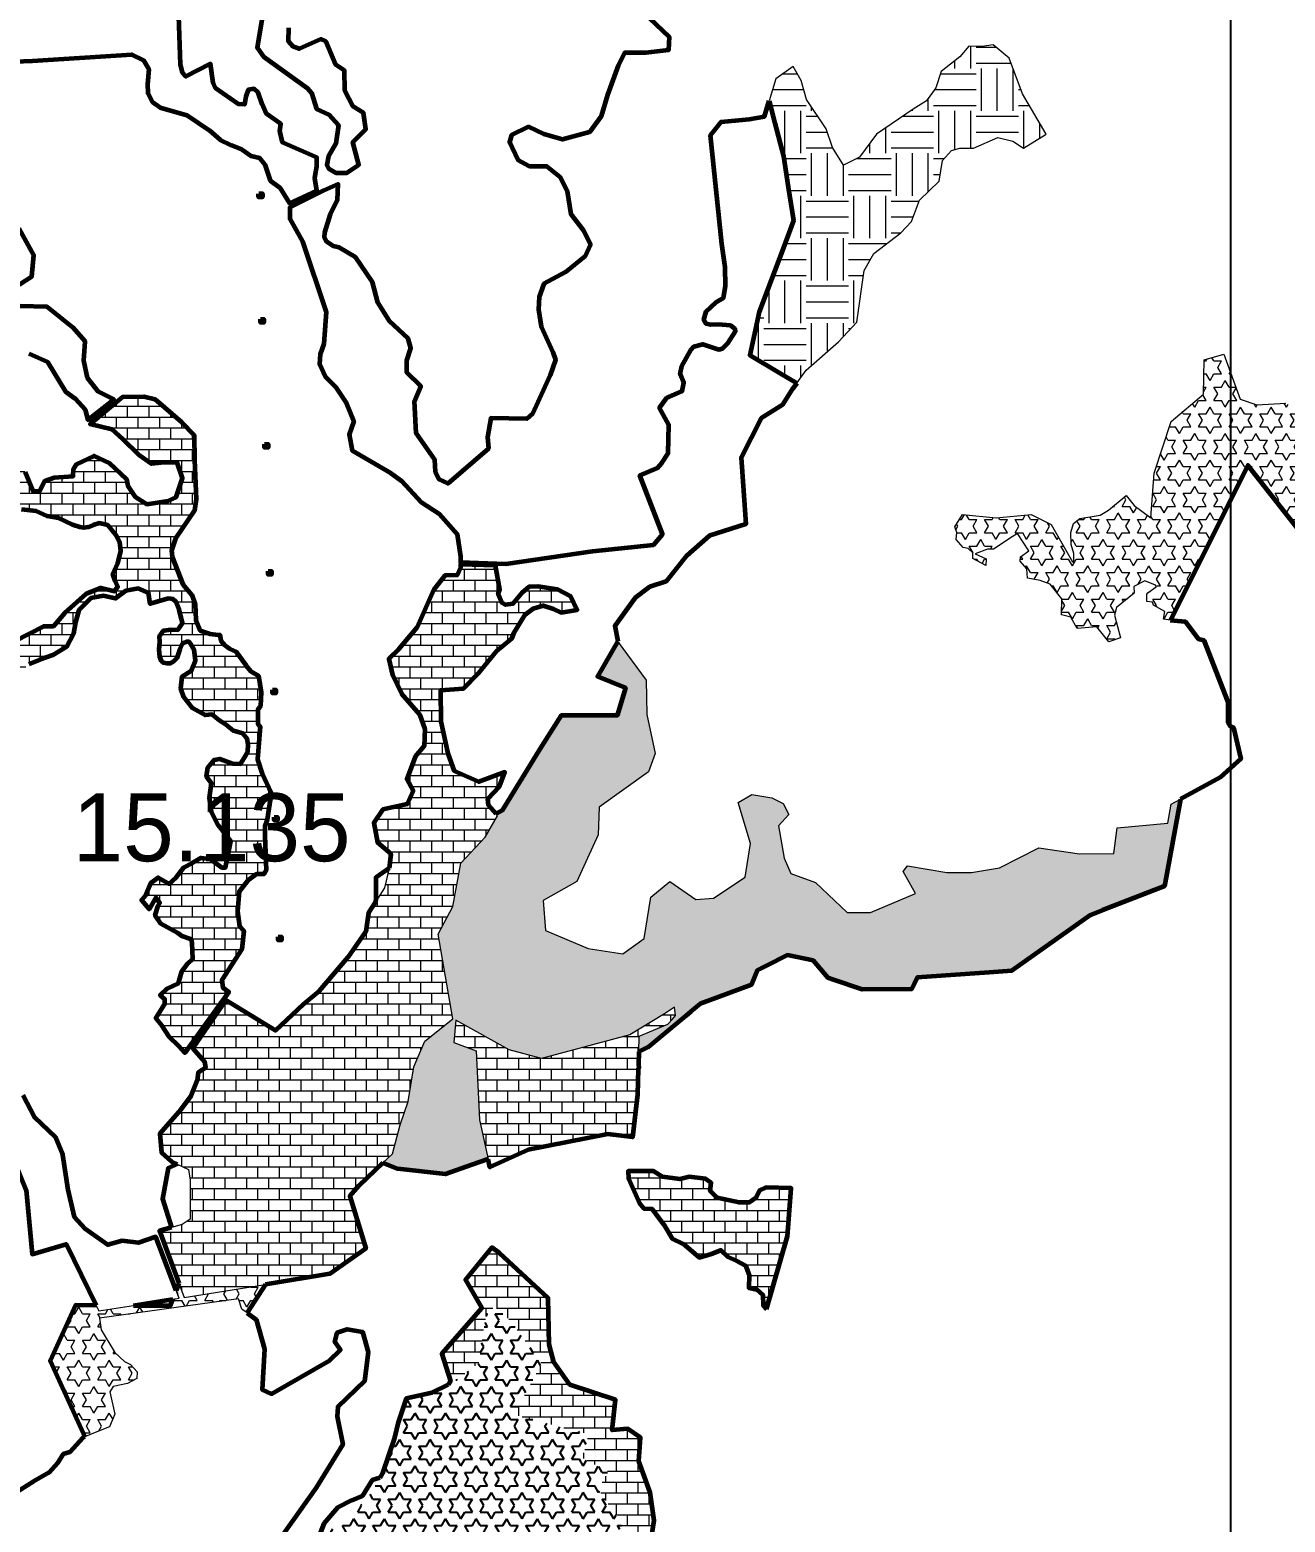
# Model space of a CAD drawing. Header units: inches. Extents: x 110400 to 131000, y 1079400 to 1096600.
# Drawn here: x 128785.8 to 129109.4, y 1090286.2 to 1090671.1 of the extents above; entities that cross this region are included whole.
import ezdxf
from ezdxf.enums import TextEntityAlignment as Align

# ---------------------------------------------------------------- set-up
doc = ezdxf.new("R2010")
doc.units = ezdxf.units.IN
doc.header["$MEASUREMENT"] = 0
for name, color, linetype in [('110100', 7, 'Continuous'), ('enclave', 7, 'Continuous'), ('Hatch HL', 7, 'Continuous'), ('hatch hp1', 7, 'Continuous'), ('TEXT', 7, 'Continuous')]:
    doc.layers.add(name, color=color, linetype=linetype)
pattern_1 = [(0, (118409.543, 995080.9155), (0, 2.80284984), []), (90, (118409.543, 995080.9155), (-2.80284984, 2.80284984), [2.80284984, -2.80284984])]
pattern_2 = [(0, (118409.543, 995080.9155), (0, 3.4134457), [1.9707538, -1.9707538]), (60, (118409.543, 995080.9155), (-2.9561307, 1.70672285), [1.9707538, -1.9707538]), (120, (118410.5284, 995082.6222), (-2.9561307, -1.70672285), [1.9707538, -1.9707538])]

# ---------------------------------------------------------------- blocks, each defined once
blk = doc.blocks.new('dawwfaa')
at = {"layer": 'enclave', "lineweight": 13}
h = blk.add_hatch(dxfattribs=at)
h.set_pattern_fill('AR-B816', color=5, scale=0.350356, style=0)
h.set_pattern_definition(pattern_1)
h.paths.add_polyline_path([(128963, 1090369.87), (128961.19, 1090371.66), (128961.47, 1090373.73), (128959.94, 1090374.7), (128955.78, 1090375.24), (128953.33, 1090374.69), (128948.89, 1090375.24), (128946.53, 1090376.75), (128940.02, 1090376.7), (128940.13, 1090374.83), (128942.93, 1090368.48), (128944.04, 1090367.1), (128946.12, 1090366.97), (128949.46, 1090362.56), (128951.4, 1090359.39), (128954.18, 1090358.01), (128958.34, 1090354.43), (128961.54, 1090355.4), (128963.89, 1090356.37), (128965.7, 1090354.58), (128968.06, 1090353.61), (128970.28, 1090352.38), (128971.25, 1090349.9), (128971.12, 1090346.59), (128973.2, 1090346.18), (128974.73, 1090344.8), (128974.87, 1090342.04), (128975.69, 1090341.13), (128981.09, 1090359.98), (128982.09, 1090372.32), (128975.62, 1090372.5), (128973.82, 1090371.67), (128972.99, 1090369.88), (128971.19, 1090368.64), (128968.69, 1090368.64)])
h.paths.add_polyline_path([(128934.79, 1090386.28), (128941.19, 1090385.5), (128942.47, 1090396.5), (128942.65, 1090403.09), (128942.79, 1090403.24), (128942.68, 1090404.29), (128942.76, 1090407.45), (128942.87, 1090411.56), (128950.22, 1090414.6), (128951.48, 1090415.9), (128952.25, 1090416.88), (128952.01, 1090418.98), (128949.44, 1090417.32), (128940.43, 1090411.87), (128917.67, 1090405.78), (128909.38, 1090408), (128895.6, 1090415.68), (128895.12, 1090409.87), (128900.85, 1090407.79), (128901.71, 1090389.97), (128903.94, 1090379.83), (128904.4, 1090377.71), (128914.24, 1090382.23)])
h.paths.add_polyline_path([(128822.27, 1090536.75), (128823.37, 1090539.87), (128828.19, 1090547.12), (128828.62, 1090549.98), (128828.19, 1090560.05), (128828.16, 1090566.49), (128824.92, 1090569.89), (128817.97, 1090575.81), (128815.17, 1090576.47), (128809.79, 1090576.44), (128801.34, 1090569.34), (128806.99, 1090568.02), (128809.79, 1090565.46), (128813.98, 1090561.34), (128817.14, 1090559.16), (128820.4, 1090559.46), (128823.72, 1090559.49), (128825.15, 1090555.44), (128823.52, 1090550.52), (128821.43, 1090549.63), (128815.97, 1090548.73), (128812.95, 1090550.62), (128811.01, 1090553.46), (128810.74, 1090555.22), (128806.19, 1090559.4), (128802.33, 1090561.19), (128797.82, 1090559.03), (128797.03, 1090557.73), (128796.96, 1090555.97), (128792.04, 1090555.64), (128789.64, 1090554.71), (128788.34, 1090552.12), (128786.64, 1090552.08), (128784.56, 1090557.1), (128783.23, 1090558.9), (128780.86, 1090559), (128778.73, 1090557.83), (128777.77, 1090551.75), (128776.54, 1090550.7), (128774.01, 1090552.6), (128771.18, 1090551.97), (128770.14, 1090550.59), (128763.9, 1090547.14), (128757.81, 1090548.21), (128752.11, 1090549.77), (128750.78, 1090551.47), (128749.18, 1090551.04), (128748.48, 1090550.51), (128748.57, 1090549.51), (128747.12, 1090548.79), (128744.82, 1090548.42), (128742.62, 1090549.42), (128740.77, 1090553.33), (128734.29, 1090557.69), (128733.83, 1090560.44), (128732.2, 1090564.57), (128729.2, 1090565.49), (128728.04, 1090566.87), (128728.04, 1090569.86), (128726.09, 1090568.39), (128723.87, 1090565.63), (128721.65, 1090561.77), (128723.88, 1090558.42), (128726.52, 1090554.01), (128727.4, 1090550.87), (128730.82, 1090548.77), (128733.7, 1090546.42), (128734.43, 1090544.23), (128735.47, 1090540.74), (128739.99, 1090537.75), (128741.93, 1090537.62), (128743.6, 1090538.86), (128744.15, 1090540.79), (128745.5, 1090541.09), (128747.07, 1090539.14), (128752.99, 1090541.41), (128753.32, 1090542.1), (128754, 1090543.83), (128755.53, 1090543.56), (128756.08, 1090542.04), (128756.64, 1090540.11), (128758.72, 1090538.73), (128762.74, 1090539.15), (128768.01, 1090542.46), (128768.01, 1090546.74), (128776.2, 1090546.74), (128779.39, 1090545.51), (128780.09, 1090545.93), (128783.63, 1090547.32), (128787.44, 1090546.89), (128790.21, 1090545.65), (128793.13, 1090545.1), (128796.81, 1090543.41), (128798.67, 1090542.79), (128799.67, 1090542.61), (128800.83, 1090542.77), (128802.09, 1090543.33), (128803.73, 1090543.87), (128805.9, 1090543.34), (128808.14, 1090540.54), (128808.95, 1090538.94), (128809.22, 1090536.71), (128808.49, 1090533.54), (128807.21, 1090530.69), (128807.79, 1090528.92), (128808.49, 1090527.4), (128807.58, 1090526.28), (128804.07, 1090527.12), (128800.35, 1090525.72), (128794.8, 1090520.67), (128791.92, 1090517.23), (128789.39, 1090517.23), (128781.8, 1090513.37), (128779.77, 1090511.48), (128779.84, 1090508.67), (128778.15, 1090507.41), (128775.46, 1090504.21), (128770.83, 1090500.35), (128767.04, 1090498.04), (128764.82, 1090497.78), (128763.74, 1090498.04), (128762.81, 1090498.04), (128762.26, 1090497.79), (128761.36, 1090497.22), (128760.5, 1090496.4), (128759.96, 1090494.5), (128759.52, 1090493.63), (128759.19, 1090493.31), (128758.22, 1090493.09), (128757.26, 1090493.24), (128755.74, 1090493.4), (128755.28, 1090493.14), (128754.79, 1090492.51), (128753.69, 1090491.45), (128751.37, 1090492.08), (128750.3, 1090492.83), (128749.39, 1090494.38), (128746.86, 1090492.97), (128746.16, 1090491.15), (128747.14, 1090490.31), (128749.11, 1090490.03), (128750.86, 1090489.25), (128752.9, 1090489.82), (128755.29, 1090490.73), (128759.01, 1090491.5), (128761.26, 1090492.41), (128762.1, 1090494.73), (128764.14, 1090495.92), (128767.72, 1090496.9), (128769.76, 1090497.95), (128770.88, 1090499), (128773.97, 1090499.29), (128775.52, 1090499.85), (128778.12, 1090502.93), (128780.22, 1090504.13), (128782.61, 1090504.9), (128785.56, 1090507.49), (128788.27, 1090508.6), (128791.71, 1090509.79), (128795.22, 1090511.96), (128797.04, 1090515.4), (128797.54, 1090518.28), (128798.45, 1090521.36), (128801.54, 1090524.52), (128804.77, 1090525.08), (128807.86, 1090524.38), (128810.53, 1090526.42), (128813.78, 1090527.02), (128816.36, 1090525.85), (128816.76, 1090523.07), (128821.49, 1090524.4), (128822.69, 1090524.23), (128823.46, 1090523.65), (128824.32, 1090521.49), (128824.9, 1090519.14), (128825.13, 1090518), (128823.93, 1090516.31), (128822.21, 1090516.41), (128820.23, 1090516.18), (128819.22, 1090514.66), (128819.32, 1090513.15), (128819.11, 1090511.22), (128819.27, 1090509.33), (128819.68, 1090508.2), (128820.25, 1090507.77), (128821.1, 1090507.64), (128821.92, 1090507.63), (128822.82, 1090508.17), (128823.67, 1090509.02), (128824.42, 1090511.32), (128825.01, 1090512.69), (128825.47, 1090512.99), (128826.04, 1090513.2), (128826.89, 1090513.21), (128827.29, 1090512.63), (128828.17, 1090511.16), (128828.52, 1090508.52), (128827.36, 1090505.76), (128825.05, 1090504.26), (128824.71, 1090501.16), (128825.52, 1090498.98), (128827.72, 1090496.11), (128830.96, 1090494.28), (128832.81, 1090494.51), (128834.66, 1090492.9), (128836.28, 1090491.87), (128838.25, 1090490.26), (128840.67, 1090489.57), (128841.83, 1090488.2), (128842.06, 1090486.82), (128841.95, 1090484.87), (128841.14, 1090483.37), (128840.1, 1090481.76), (128838.02, 1090481.88), (128834.78, 1090483.02), (128833.28, 1090482.79), (128831.66, 1090480.84), (128831.32, 1090478.54), (128832.59, 1090476.82), (128832.13, 1090473.03), (128832.6, 1090469.35), (128834.33, 1090465.91), (128837.57, 1090461.78), (128836.19, 1090455), (128835.27, 1090455), (128832.26, 1090457.29), (128829.83, 1090457.52), (128827.52, 1090456.14), (128825.56, 1090455.1), (128823.48, 1090452.46), (128821.74, 1090450.85), (128818.85, 1090452.46), (128817, 1090451.08), (128815.5, 1090447.63), (128814.58, 1090446.6), (128816.54, 1090444.3), (128818.28, 1090447.29), (128819.32, 1090445.91), (128818.74, 1090444.99), (128818.05, 1090442.69), (128819.55, 1090440.51), (128823.95, 1090438.1), (128824.99, 1090437.3), (128827.42, 1090436.5), (128827.65, 1090435.58), (128827.77, 1090431.45), (128826.5, 1090430.3), (128825, 1090428.23), (128824.08, 1090425.24), (128821.19, 1090423.86), (128819.34, 1090422.13), (128820.61, 1090421.1), (128820.61, 1090419.84), (128818.3, 1090416.16), (128819.81, 1090414.32), (128821.66, 1090411.34), (128824.21, 1090408.93), (128825.71, 1090407.21), (128837.08, 1090422.93), (128835.55, 1090424.08), (128835.25, 1090426), (128840.44, 1090433.97), (128840.98, 1090438.67), (128839.81, 1090439.93), (128839.28, 1090443.65), (128839.78, 1090448.8), (128841.88, 1090451.55), (128844.2, 1090453.31), (128846.13, 1090453.31), (128846.73, 1090454.34), (128846.4, 1090463.23), (128846.4, 1090465.72), (128846.93, 1090467.42), (128848.02, 1090474.18), (128845.66, 1090479.2), (128844.43, 1090482.86), (128845.12, 1090491.35), (128844.56, 1090492.11), (128844.56, 1090495.8), (128845.26, 1090496.7), (128845.46, 1090500.17), (128844.69, 1090504.42), (128842.86, 1090505.58), (128841.43, 1090507.21), (128838.9, 1090510.76), (128837.36, 1090511.46), (128836.17, 1090512.26), (128835, 1090513.59), (128834.77, 1090515.05), (128834.37, 1090515.05), (128832.31, 1090515.28), (128829.68, 1090516.11), (128828.55, 1090518.91), (128828.39, 1090522.83), (128827.56, 1090525.32), (128825.23, 1090528.11), (128822.47, 1090535.18)])
h = blk.add_hatch(dxfattribs=at)
h.set_pattern_fill('AR-B816', color=5, scale=0.350356, style=0)
h.set_pattern_definition(pattern_1)
h.paths.add_polyline_path([(128887.63, 1090410.23), (128894.86, 1090415.98), (128891.08, 1090437.8), (128894.83, 1090444.98), (128896.9, 1090456.18), (128903.14, 1090462.85), (128906.38, 1090468.37), (128905.98, 1090468.84), (128904.06, 1090471.12), (128903.83, 1090472.73), (128906.83, 1090475.95), (128908.22, 1090479.62), (128901.51, 1090477.09), (128895.27, 1090479.84), (128893.64, 1090484.44), (128891.79, 1090492.7), (128891.78, 1090500.74), (128897.56, 1090501.21), (128901.49, 1090505.12), (128906.11, 1090510.86), (128910.05, 1090514.05), (128910.63, 1090515.62), (128913.5, 1090520.29), (128915.56, 1090521.83), (128918.13, 1090522.59), (128920.81, 1090521.78), (128922.74, 1090520.83), (128926.92, 1090521.45), (128925.29, 1090524.89), (128921.82, 1090526.73), (128916.78, 1090527.53), (128914.42, 1090527.41), (128912.8, 1090526.03), (128910.26, 1090523.04), (128907.74, 1090522.69), (128906.52, 1090525.5), (128906.91, 1090526.71), (128905.86, 1090532.92), (128896.84, 1090533.2), (128896.84, 1090532.27), (128895.92, 1090530.44), (128892.8, 1090530.3), (128889.91, 1090526.76), (128885.52, 1090516.87), (128880.9, 1090511.36), (128878.36, 1090508.83), (128879.29, 1090504.69), (128881.61, 1090499.87), (128886.24, 1090494.59), (128887.63, 1090490.69), (128887.4, 1090486.32), (128885.09, 1090483.56), (128883.01, 1090477.82), (128884.63, 1090474.84), (128883.02, 1090471.39), (128876.77, 1090470), (128874.46, 1090466.56), (128875.39, 1090461.5), (128878.86, 1090458.52), (128878.41, 1090454.89), (128878.41, 1090454.84), (128877.25, 1090449.79), (128874.82, 1090446.03), (128873.1, 1090443.35), (128872.41, 1090438.53), (128867.79, 1090431.86), (128860.39, 1090423.13), (128856.23, 1090419.68), (128849.07, 1090413.01), (128836.34, 1090420.81), (128827.8, 1090408.4), (128830.81, 1090404.96), (128831.04, 1090403.35), (128829.19, 1090402.2), (128828.96, 1090400.13), (128827.35, 1090396.23), (128824.11, 1090391.86), (128819.26, 1090386.34), (128819.73, 1090381.52), (128822.27, 1090379.22), (128823.74, 1090378.54), (128826.67, 1090377.16), (128827.13, 1090374.4), (128827.14, 1090364.3), (128825.06, 1090362.92), (128822.26, 1090362.16), (128819.2, 1090361.33), (128824.23, 1090347.79), (128825.58, 1090344.15), (128846.5, 1090347.52), (128863.11, 1090350.2), (128872.36, 1090356.81), (128868.3, 1090370.3), (128870.61, 1090372.89), (128876.81, 1090378.86), (128879.28, 1090381.22), (128881.29, 1090388.69), (128883.31, 1090394.72), (128884.75, 1090403.63)])
h = blk.add_hatch(dxfattribs=at)
h.set_pattern_fill('AR-B816', color=5, scale=0.350356, style=0)
h.set_pattern_definition(pattern_1)
h.paths.add_polyline_path([(128942.82, 1090301.92), (128943.19, 1090308.03), (128939.92, 1090310.25), (128935.88, 1090309.95), (128936.74, 1090317.71), (128925.03, 1090321.58), (128920.83, 1090327.46), (128919.67, 1090332.05), (128919.45, 1090343.98), (128906.89, 1090355.56), (128904.91, 1090357.02), (128898.06, 1090348.69), (128902.35, 1090341.42), (128892.02, 1090329.58), (128894.4, 1090322.05), (128894.45, 1090322.07), (128901.54, 1090327.14), (128902.57, 1090334.67), (128903.59, 1090340.27), (128905.62, 1090341.75), (128909.66, 1090338.25), (128914.32, 1090331.81), (128917.73, 1090327.11), (128910.62, 1090313.9), (128921.19, 1090311.14), (128923.93, 1090310.42), (128929.84, 1090308.88), (128928.31, 1090302.75), (128934.88, 1090299.23), (128932.34, 1090294.69), (128938.39, 1090285.57), (128932.8, 1090271.92), (128935.6, 1090256.3), (128944.29, 1090263.45), (128944.87, 1090268.61), (128945.44, 1090278.38), (128946.78, 1090286.64), (128945.72, 1090293.88)])
at = {"layer": 'Hatch HL', "lineweight": 13}
h = blk.add_hatch(dxfattribs=at)
h.set_pattern_fill('STARS', color=5, scale=15.76603, style=0)
h.set_pattern_definition(pattern_2)
h.paths.add_polyline_path([(129121.35, 1090565.92), (129112.93, 1090573.5), (129109.57, 1090574.81), (129102.1, 1090574.36), (129097.84, 1090575.83), (129093.58, 1090587.43), (129088.5, 1090585.95), (129088.39, 1090577.09), (129080, 1090570.09), (129075.68, 1090556.69), (129074.82, 1090545.21), (129070.49, 1090548.36), (129068.46, 1090550.95), (129063.84, 1090547.21), (129061.7, 1090545.9), (129056.48, 1090545.03), (129054.88, 1090543.76), (129054.17, 1090541.44), (129054.22, 1090538.32), (129054.89, 1090536), (129054.89, 1090533.42), (129049.1, 1090543.46), (129043.89, 1090546.04), (129034.93, 1090545.18), (129026.26, 1090546.03), (129024.24, 1090542.87), (129024.74, 1090541.39), (129024.6, 1090539.6), (129026.37, 1090537.53), (129027.7, 1090537.32), (129028.92, 1090536.2), (129028.92, 1090534.7), (129032.23, 1090532.95), (129032.29, 1090534.63), (129029.53, 1090535.89), (129032.69, 1090537.09), (129034.23, 1090537.16), (129039, 1090540.31), (129040.43, 1090541.16), (129043.32, 1090536.67), (129041.19, 1090535.17), (129041.08, 1090534.03), (129042.79, 1090532.05), (129042.97, 1090529.62), (129046.24, 1090529.03), (129048.84, 1090528.09), (129051.87, 1090524.28), (129051.75, 1090520.21), (129054.15, 1090519.58), (129055.78, 1090516.67), (129060.86, 1090517.13), (129063.98, 1090513.25), (129066.93, 1090514.26), (129065.45, 1090520.08), (129065.89, 1090522.04), (129070.45, 1090525.74), (129070.44, 1090527.46), (129073.27, 1090529), (129076, 1090527.86), (129076.18, 1090527.4), (129074, 1090525.9), (129073.76, 1090525.56), (129073.75, 1090523.6), (129075.18, 1090523.5), (129075.47, 1090522.71), (129078.41, 1090521.04), (129078.06, 1090519.03), (129079.86, 1090518.84), (129099.8, 1090558.79), (129113.49, 1090541.44), (129128.64, 1090536.33), (129131.41, 1090534.27), (129134.41, 1090532.03), (129135.63, 1090530.57), (129145.22, 1090519.06), (129147.46, 1090517.98), (129158.93, 1090512.47), (129163.58, 1090514.52), (129178.44, 1090521.09), (129186.38, 1090515.29), (129195.76, 1090513.87), (129201.46, 1090512.63), (129201.46, 1090512.86), (129199.44, 1090518.03), (129187.87, 1090521.46), (129182.96, 1090520.31), (129180.58, 1090526.14), (129176.59, 1090530.93), (129173.41, 1090532.36), (129169.36, 1090529.2), (129163.87, 1090529.49), (129160.4, 1090532.35), (129151.44, 1090528.04), (129147.1, 1090530.05), (129137.27, 1090532.62), (129135.54, 1090536.64), (129135.53, 1090542.38), (129131.19, 1090551.57), (129127.79, 1090551.75), (129124.54, 1090557.59)])
h = blk.add_hatch(dxfattribs=at)
h.set_pattern_fill('STARS', color=5, scale=15.76603, style=0)
h.set_pattern_definition(pattern_2)
h.paths.add_polyline_path([(129059.14, 1090442.75), (129062.32, 1090444), (129078.29, 1090450.24), (129082.47, 1090472.67), (129079.99, 1090471.32), (129079.13, 1090466.44), (129066.12, 1090465.28), (129065.26, 1090458.67), (129056.36, 1090458.58), (129045.89, 1090460.09), (129035.78, 1090454.92), (129028.55, 1090453.76), (129022.19, 1090453.76), (129012.07, 1090455.47), (129010.92, 1090454.04), (129014.1, 1090448.3), (129002.54, 1090443.4), (128996.47, 1090443.4), (128988.37, 1090451.15), (128982.01, 1090453.44), (128980.27, 1090457.46), (128978.82, 1090465.78), (128981.42, 1090468.66), (128979.97, 1090471.53), (128977.08, 1090472.96), (128971.88, 1090473.82), (128968.41, 1090471.8), (128971.6, 1090461.18), (128970.16, 1090452.57), (128962.07, 1090447.11), (128957.44, 1090446.81), (128950.79, 1090451.4), (128945.88, 1090447.38), (128944.15, 1090436.75), (128938.67, 1090432.73), (128929.7, 1090434.16), (128918.72, 1090438.74), (128918.13, 1090446.5), (128926.8, 1090451.38), (128932.28, 1090463.45), (128932.56, 1090470.63), (128945.26, 1090479.7), (128947.01, 1090484.42), (128944.83, 1090494.5), (128944.68, 1090503.37), (128937.31, 1090513.31), (128932.15, 1090504.27), (128939.37, 1090501.37), (128937.19, 1090494.2), (128922.74, 1090494.23), (128917.67, 1090486.27), (128907.53, 1090469.75), (128905.98, 1090468.84), (128906.38, 1090468.37), (128903.14, 1090462.85), (128896.9, 1090456.18), (128894.83, 1090444.98), (128891.08, 1090437.8), (128894.86, 1090415.98), (128887.63, 1090410.23), (128884.75, 1090403.63), (128883.31, 1090394.72), (128881.29, 1090388.69), (128879.28, 1090381.22), (128876.81, 1090378.86), (128880.64, 1090377.35), (128892.91, 1090375.93), (128899.75, 1090378.35), (128903.94, 1090379.83), (128901.71, 1090389.97), (128900.85, 1090407.79), (128895.12, 1090409.87), (128895.6, 1090415.68), (128909.38, 1090408), (128917.67, 1090405.78), (128940.43, 1090411.87), (128949.44, 1090417.32), (128952.01, 1090418.98), (128952.25, 1090416.88), (128951.48, 1090415.9), (128950.22, 1090414.6), (128942.87, 1090411.56), (128942.76, 1090407.45), (128945.18, 1090408.71), (128953.87, 1090415.95), (128954.89, 1090416.8), (128956.23, 1090417.92), (128958.61, 1090419.89), (128962.79, 1090421.44), (128971.81, 1090424.78), (128973.37, 1090428.54), (128974.31, 1090429.01), (128975.86, 1090429.78), (128981.09, 1090432.38), (128987.7, 1090431.05), (128991.48, 1090426.58), (128993, 1090426.07), (128994.76, 1090425.48), (128995.54, 1090425.22), (128997.54, 1090424.55), (129000.4, 1090423.59), (129013.09, 1090423.66), (129013.79, 1090425.07), (129014.57, 1090426.63), (129014.5, 1090426.68), (129033.07, 1090427.95), (129038.89, 1090428.35)])
h = blk.add_hatch(dxfattribs=at)
h.set_pattern_fill('STARS', color=5, scale=15.76603, style=0)
h.set_pattern_definition(pattern_2)
h.paths.add_polyline_path([(128846.5, 1090347.52), (128825.58, 1090344.15), (128824.23, 1090347.79), (128823.52, 1090345.92), (128824.27, 1090343.95), (128822.68, 1090343.7), (128822.07, 1090342.08), (128812.54, 1090342.09), (128803.57, 1090340.67), (128802.87, 1090342.11), (128797.52, 1090342.12), (128790.99, 1090327.77), (128799.99, 1090308.18), (128802.18, 1090309.17), (128806.34, 1090310.82), (128807.65, 1090314.03), (128806.41, 1090319.8), (128807.29, 1090321.19), (128810.94, 1090321.92), (128813.35, 1090323.23), (128813.42, 1090324.98), (128811.74, 1090326.87), (128810.21, 1090327.6), (128807.65, 1090329.91), (128804.15, 1090335.81), (128803.7, 1090338.84), (128839.61, 1090343.82), (128840.45, 1090341.14), (128841.78, 1090340.16)])
at = {"layer": 'Hatch HL'}
h = blk.add_hatch(dxfattribs=at)
h.set_pattern_fill('STARS', color=5, scale=15.76603, style=0)
h.set_pattern_definition(pattern_2)
h.paths.add_polyline_path([(128938.39, 1090285.57), (128932.34, 1090294.69), (128934.73, 1090298.98), (128934.88, 1090299.23), (128928.31, 1090302.75), (128929.84, 1090308.88), (128923.93, 1090310.42), (128921.19, 1090311.14), (128910.62, 1090313.9), (128917.73, 1090327.11), (128914.32, 1090331.81), (128909.66, 1090338.25), (128905.62, 1090341.75), (128903.59, 1090340.27), (128902.57, 1090334.67), (128901.54, 1090327.14), (128894.45, 1090322.07), (128893.61, 1090321.65), (128889.39, 1090319.54), (128882.81, 1090318.07), (128880.77, 1090311.94), (128879.75, 1090307.91), (128876.7, 1090298.81), (128876, 1090297.62), (128873.15, 1090292.77), (128867.07, 1090286.74), (128860.98, 1090282.42), (128860.03, 1090281.75), (128858.45, 1090280.63), (128850.35, 1090274.07), (128854.89, 1090268.55), (128857.43, 1090272.57), (128861.48, 1090273.53), (128862.96, 1090271.33), (128863.49, 1090270.55), (128863.99, 1090264.42), (128865.65, 1090265.59), (128869.12, 1090268.04), (128869.13, 1090267.98), (128873.1, 1090267.29), (128875.12, 1090266.94), (128875.74, 1090264.92), (128877.13, 1090260.37), (128877.11, 1090250.82), (128878.46, 1090248.76), (128878.45, 1090247.26), (128879.25, 1090247.6), (128886.7, 1090238.63), (128882.86, 1090232.62), (128879.59, 1090227.52), (128885.93, 1090229.94), (128888.71, 1090231.01), (128889.02, 1090232.73), (128889.73, 1090236.61), (128894.59, 1090241.12), (128897.84, 1090244.13), (128905.94, 1090247.71), (128909.39, 1090247.7), (128918.59, 1090247.68), (128918.61, 1090256.79), (128933.49, 1090255.4), (128934.4, 1090255.32), (128935.8, 1090255.19), (128935.6, 1090256.3), (128932.8, 1090271.92)])
at = {"layer": 'hatch hp1', "lineweight": 13}
h = blk.add_hatch(dxfattribs=at)
h.set_pattern_fill('EARTH', color=5, scale=43.794529, style=0)
h.set_pattern_definition([(0, (118409.543, 995080.916), (10.9486322, 10.9486322), [10.9486322, -10.9486322]), (0, (118409.543, 995085.021), (10.9486322, 10.9486322), [10.9486322, -10.9486322]), (0, (118409.543, 995089.127), (10.9486322, 10.9486322), [10.9486322, -10.9486322]), (90, (118410.912, 995090.496), (-10.9486322, 10.9486322), [10.9486322, -10.9486322]), (90, (118415.017, 995090.496), (-10.9486322, 10.9486322), [10.9486322, -10.9486322]), (90, (118419.123, 995090.496), (-10.9486322, 10.9486322), [10.9486322, -10.9486322])])
h.paths.add_polyline_path([(129021.1, 1090637.38), (129023.41, 1090639.95), (129025.57, 1090640.52), (129029.04, 1090640.52), (129035.3, 1090643.31), (129039.21, 1090642.37), (129041.99, 1090640.53), (129047.76, 1090644.19), (129041.74, 1090654.55), (129038.27, 1090663.73), (129034.1, 1090667.18), (129031.28, 1090666.76), (129027.84, 1090666.87), (129025.55, 1090664.06), (129020.75, 1090660.31), (129019.33, 1090656.07), (129016.91, 1090652.71), (129013.53, 1090650.62), (129004.06, 1090644.18), (128999.67, 1090638.2), (128995.51, 1090636.13), (128992.73, 1090640.72), (128991.11, 1090645.55), (128986.01, 1090653.12), (128984.62, 1090657.95), (128982.54, 1090661.62), (128978.14, 1090658.4), (128976.39, 1090652.76), (128977.88, 1090646.96), (128980.05, 1090638.48), (128981.29, 1090630.52), (128982.65, 1090621.87), (128979.96, 1090614.69), (128976.89, 1090606.49), (128973.82, 1090598.29), (128971.39, 1090587.17), (128978.89, 1090582.7), (128983.48, 1090579.97), (128985.92, 1090583.3), (128994.27, 1090590.58), (128999.01, 1090595.7), (129000.85, 1090609.03), (129003.39, 1090613.4), (129010.31, 1090618.68), (129013.09, 1090621.67), (129015.12, 1090627.15), (129020.21, 1090632.05)])
h.paths.add_polyline_path([(128988.42, 1090695.49), (128986.76, 1090698.45), (128986.46, 1090703.25), (128986.76, 1090705.91), (128988.77, 1090709.11), (128992.17, 1090710.39), (128995.07, 1090713.65), (128996.26, 1090717.26), (128989.44, 1090731.35), (128988.46, 1090731.78), (128985.43, 1090730.75), (128980.21, 1090733.74), (128977.09, 1090732.64), (128976.4, 1090719.87), (128973.55, 1090695.58), (128972.22, 1090684.27), (128991.93, 1090674.94), (128995.54, 1090675.83), (128999.8, 1090678.74), (129000.87, 1090681.4), (129000.58, 1090684.07), (128993.1, 1090690.69)])
at = {"layer": '110100', "color": 5}
blk.add_line((129095.41, 1089677.1), (129095.41, 1091253.7), dxfattribs=at)
at = {"layer": '110100', "color": 5, "lineweight": 60}
for points in [[(128823.52, 1090345.92), (128818.27, 1090359.75), (128813.83, 1090358.24), (128809.61, 1090358.74), (128805.85, 1090357.71), (128800.07, 1090361.84), (128797.29, 1090364.82), (128795.67, 1090371.94), (128794.27, 1090380.9), (128792.42, 1090385.49), (128787.09, 1090390.54), (128784.08, 1090396.28)], [(128785.52, 1090587.62), (128790.35, 1090585.45), (128794.94, 1090577.79), (128797.47, 1090575.98), (128800.01, 1090573.15), (128800.71, 1090570.45), (128807.45, 1090575.76), (128803.48, 1090577.71), (128800.65, 1090581.33), (128799.66, 1090585.81), (128800.01, 1090590.71), (128796.87, 1090594.25), (128790.25, 1090599.64), (128783.27, 1090599.79)], [(128783.11, 1090605.37), (128786.29, 1090607.41), (128786.77, 1090612.98), (128783.06, 1090619.8)], [(128779.59, 1090662.79), (128786.49, 1090663.09), (128812.05, 1090664.66), (128815.09, 1090663.23), (128816.49, 1090660.92), (128816.1, 1090657.08), (128816.17, 1090654.71), (128817.28, 1090652.45), (128819.35, 1090651.07), (128826.26, 1090649.09), (128832.13, 1090645.07), (128834.83, 1090642.71), (128837.67, 1090641.34), (128840.42, 1090640.21), (128842.78, 1090638.55), (128845.03, 1090638.06), (128846.36, 1090636.34), (128847.77, 1090632.19), (128850.27, 1090630.36), (128852.73, 1090626.38), (128859.73, 1090629.66), (128859.23, 1090632.79), (128859.34, 1090633.43), (128859.76, 1090635.83), (128859.73, 1090638.17), (128850.95, 1090642.02), (128850.19, 1090644.95), (128850.51, 1090646.81), (128846.7, 1090649.49), (128845.64, 1090651.92), (128844.67, 1090654.91), (128843.62, 1090655.8), (128842.08, 1090655.56), (128841.43, 1090653.86), (128841.1, 1090651.84), (128839.54, 1090651.9), (128833.68, 1090656.04), (128833.08, 1090657.42), (128832.35, 1090662.28), (128826.02, 1090659.04), (128825.13, 1090659.93), (128824.64, 1090662.12), (128824.22, 1090674.55)], [(128846.14, 1090676.74), (128844.38, 1090666.46), (128845.98, 1090664.21), (128857.33, 1090656.04), (128858.39, 1090654.83), (128859.7, 1090650.7), (128862.9, 1090649.2), (128865.34, 1090646.48), (128864.7, 1090641.78), (128862.77, 1090638.44), (128862.33, 1090636.28), (128862.77, 1090635.32), (128864.65, 1090634.22), (128867.48, 1090634.18), (128870.6, 1090636.27), (128869.09, 1090642.1), (128872.44, 1090645.46), (128871.81, 1090649.64), (128869.16, 1090651.25), (128866.96, 1090655.39), (128866.86, 1090660.57), (128864.58, 1090662.08), (128862.13, 1090668.02), (128860.76, 1090668.67), (128855.18, 1090666.16), (128853.59, 1090666.8), (128852.43, 1090668.04), (128852.53, 1090671.59)], [(128945.52, 1090674.05), (128950.62, 1090669.23), (128950.39, 1090665.79), (128944.61, 1090665.09), (128939.06, 1090665.09), (128937.44, 1090661.87), (128934.67, 1090654.29), (128933.06, 1090648.77), (128930.05, 1090644.63), (128923.12, 1090642.79), (128918.26, 1090644.17), (128914.33, 1090646), (128909.93, 1090643.93), (128909.47, 1090642.09), (128911.56, 1090637.5), (128914.57, 1090635.89), (128918.96, 1090635.9), (128922.43, 1090633.14), (128924.28, 1090629.47), (128925.21, 1090623.5), (128928.45, 1090619.36), (128930.31, 1090615.69), (128928.92, 1090612.7), (128923.84, 1090608.56), (128918.29, 1090605.57), (128917.07, 1090602.21), (128916.93, 1090598.9), (128917.64, 1090594.57), (128920.62, 1090587.89), (128921.33, 1090585.97), (128919.91, 1090581.98), (128915.4, 1090572.05), (128913.92, 1090570.77), (128904.67, 1090570.87), (128903.75, 1090566.05), (128903.99, 1090563.06), (128893.54, 1090554.05), (128891.35, 1090555.1), (128890.37, 1090557.03), (128890.16, 1090560.13), (128885.39, 1090567.04), (128884.96, 1090575.31), (128886.54, 1090579.18), (128882.98, 1090582.69), (128883.01, 1090585.76), (128884.02, 1090589), (128883.35, 1090591.49), (128878.52, 1090595.89), (128875.51, 1090600.71), (128874.12, 1090606), (128869.72, 1090612.42), (128865.55, 1090614.95), (128864.04, 1090615.28), (128862.36, 1090616.35), (128861.72, 1090617.5), (128861.82, 1090618.82), (128863.33, 1090623.5), (128865.06, 1090627.25), (128865.31, 1090631.26), (128861.61, 1090629.65), (128852.83, 1090625.27), (128852.83, 1090622.29), (128856.08, 1090616.46), (128862.15, 1090598.21), (128861.58, 1090590.04), (128860.62, 1090587.4), (128860.49, 1090584.85), (128861.88, 1090581.64), (128864.66, 1090578.88), (128867.44, 1090574.75), (128869.29, 1090570.16), (128868.14, 1090566.71), (128868.84, 1090562.57), (128878.78, 1090556.84), (128881.56, 1090554.77), (128886.65, 1090549.27), (128891.28, 1090546.28), (128895.91, 1090541), (128896.84, 1090535.26), (128896.84, 1090533.74), (128908.53, 1090533.31), (128930.83, 1090536.61), (128946.56, 1090538.23), (128948.87, 1090540.99), (128943.08, 1090556.15), (128947.47, 1090557.99), (128948.7, 1090559.42), (128950.31, 1090561.86), (128950.56, 1090569.23), (128948.15, 1090573.61), (128950, 1090576.14), (128953.92, 1090577.9), (128954.39, 1090580.05), (128953.45, 1090582.28), (128953.86, 1090584.36), (128956.3, 1090588.6), (128956.95, 1090589.41), (128959.25, 1090590), (128963.45, 1090588.65), (128964.39, 1090588.86), (128965.73, 1090590.22), (128967.72, 1090593.38), (128967.64, 1090593.82), (128966.41, 1090594.79), (128963.35, 1090595.05), (128961.31, 1090594.94), (128960.16, 1090595.28), (128959.5, 1090596.27), (128960.15, 1090598.43), (128962.72, 1090600.85), (128964.58, 1090601.96), (128965.13, 1090604.99), (128965.08, 1090609.81), (128964.21, 1090615.9), (128961.27, 1090643.92), (128964.05, 1090647.36), (128971.21, 1090648.06), (128975.15, 1090648.75), (128976.39, 1090652.76)], [(128976.39, 1090652.76), (128977.88, 1090646.96), (128980.05, 1090638.48), (128981.29, 1090630.52), (128982.65, 1090621.87), (128979.96, 1090614.69), (128976.89, 1090606.49), (128973.82, 1090598.29), (128971.39, 1090587.17), (128978.89, 1090582.7), (128983.48, 1090579.97)], [(128983.48, 1090579.97), (128982.37, 1090578.46), (128979.83, 1090574.33), (128974.28, 1090570.87), (128969.2, 1090560.76), (128970.41, 1090543.56), (128960.89, 1090540.54), (128955.12, 1090535.48), (128949.8, 1090528.82), (128945.64, 1090527.44), (128941.71, 1090524.45), (128936.63, 1090517.32), (128937.39, 1090513.43)], [(128784.56, 1090557.1), (128786.64, 1090552.08), (128788.34, 1090552.12), (128789.64, 1090554.71), (128792.04, 1090555.64), (128796.96, 1090555.97), (128797.03, 1090557.73), (128797.82, 1090559.03), (128802.33, 1090561.19), (128806.19, 1090559.4), (128810.74, 1090555.22), (128811.01, 1090553.46), (128812.95, 1090550.62), (128815.97, 1090548.73), (128821.43, 1090549.63), (128823.52, 1090550.52), (128825.15, 1090555.44), (128823.72, 1090559.49), (128820.4, 1090559.46), (128817.14, 1090559.16), (128813.98, 1090561.34), (128809.79, 1090565.46), (128806.99, 1090568.02), (128801.34, 1090569.34), (128809.79, 1090576.44), (128815.17, 1090576.47), (128817.97, 1090575.81), (128824.92, 1090569.89), (128828.16, 1090566.49), (128828.19, 1090560.05), (128828.62, 1090549.98), (128828.19, 1090547.12), (128823.37, 1090539.87), (128822.27, 1090536.75), (128822.47, 1090535.18), (128825.23, 1090528.11), (128827.56, 1090525.32), (128828.39, 1090522.83), (128828.55, 1090518.91), (128829.68, 1090516.11), (128832.31, 1090515.28), (128834.37, 1090515.05), (128834.77, 1090515.05), (128835, 1090513.59), (128836.17, 1090512.26), (128837.36, 1090511.46), (128838.9, 1090510.76), (128841.43, 1090507.21), (128842.86, 1090505.58), (128844.69, 1090504.42), (128845.46, 1090500.17), (128845.26, 1090496.7), (128844.56, 1090495.8), (128844.56, 1090492.11), (128845.12, 1090491.35), (128844.43, 1090482.86), (128845.66, 1090479.2), (128848.02, 1090474.18), (128846.93, 1090467.42), (128846.4, 1090465.72), (128846.4, 1090463.23), (128846.73, 1090454.34), (128846.13, 1090453.31), (128844.2, 1090453.31), (128841.88, 1090451.55), (128839.78, 1090448.8), (128839.28, 1090443.65), (128839.81, 1090439.93), (128840.98, 1090438.67), (128840.44, 1090433.97), (128835.25, 1090426), (128835.55, 1090424.08), (128837.08, 1090422.93), (128825.71, 1090407.21), (128824.21, 1090408.93), (128821.66, 1090411.34), (128819.81, 1090414.32), (128818.3, 1090416.16), (128820.61, 1090419.84), (128820.61, 1090421.1), (128819.34, 1090422.13), (128821.19, 1090423.86), (128824.08, 1090425.24), (128825, 1090428.23), (128826.5, 1090430.3), (128827.77, 1090431.45), (128827.65, 1090435.58), (128827.42, 1090436.5), (128824.99, 1090437.3), (128823.95, 1090438.1), (128819.55, 1090440.51), (128818.05, 1090442.69), (128818.74, 1090444.99), (128819.32, 1090445.91), (128818.28, 1090447.29), (128816.54, 1090444.3), (128814.58, 1090446.6), (128815.5, 1090447.63), (128817, 1090451.08), (128818.85, 1090452.46), (128821.74, 1090450.85), (128823.48, 1090452.46), (128825.56, 1090455.1), (128827.52, 1090456.14), (128829.83, 1090457.52), (128832.26, 1090457.29), (128835.27, 1090455), (128836.19, 1090455), (128837.57, 1090461.78), (128834.33, 1090465.91), (128832.6, 1090469.35), (128832.13, 1090473.03), (128832.59, 1090476.82), (128831.32, 1090478.54), (128831.66, 1090480.84), (128833.28, 1090482.79), (128834.78, 1090483.02), (128838.02, 1090481.88), (128840.1, 1090481.76), (128841.14, 1090483.37), (128841.95, 1090484.87), (128842.06, 1090486.82), (128841.83, 1090488.2), (128840.67, 1090489.57), (128838.25, 1090490.26), (128836.28, 1090491.87), (128834.66, 1090492.9), (128832.81, 1090494.51), (128830.96, 1090494.28), (128827.72, 1090496.11), (128825.52, 1090498.98), (128824.71, 1090501.16), (128825.05, 1090504.26), (128827.36, 1090505.76), (128828.52, 1090508.52), (128828.17, 1090511.16), (128827.29, 1090512.63), (128826.89, 1090513.21), (128826.04, 1090513.2), (128825.47, 1090512.99), (128825.01, 1090512.69), (128824.42, 1090511.32), (128823.67, 1090509.02), (128822.82, 1090508.17), (128821.92, 1090507.63), (128821.1, 1090507.64), (128820.25, 1090507.77), (128819.68, 1090508.2), (128819.27, 1090509.33), (128819.11, 1090511.22), (128819.32, 1090513.15), (128819.22, 1090514.66), (128820.23, 1090516.18), (128822.21, 1090516.41), (128823.93, 1090516.31), (128825.13, 1090518), (128824.9, 1090519.14), (128824.32, 1090521.49), (128823.46, 1090523.65), (128822.69, 1090524.23), (128821.49, 1090524.4), (128816.76, 1090523.07), (128816.36, 1090525.85), (128813.78, 1090527.02), (128810.53, 1090526.42), (128807.86, 1090524.38), (128804.77, 1090525.08), (128801.54, 1090524.52), (128798.45, 1090521.36), (128797.54, 1090518.28), (128797.04, 1090515.4), (128795.22, 1090511.96), (128791.71, 1090509.79), (128788.27, 1090508.6), (128785.56, 1090507.49)], [(128781.8, 1090513.37), (128789.39, 1090517.23), (128791.92, 1090517.23), (128794.8, 1090520.67), (128800.35, 1090525.72), (128804.07, 1090527.12), (128807.58, 1090526.28), (128808.49, 1090527.4), (128807.79, 1090528.92), (128807.21, 1090530.69), (128808.49, 1090533.54), (128809.22, 1090536.71), (128808.95, 1090538.94), (128808.14, 1090540.54), (128805.9, 1090543.34), (128803.73, 1090543.87), (128802.09, 1090543.33), (128800.83, 1090542.77), (128799.67, 1090542.61), (128798.67, 1090542.79), (128796.81, 1090543.41), (128793.13, 1090545.1), (128790.21, 1090545.65), (128787.44, 1090546.89), (128783.63, 1090547.32)], [(129201.46, 1090512.63), (129195.76, 1090513.87), (129186.38, 1090515.29), (129178.44, 1090521.09), (129163.58, 1090514.52), (129158.93, 1090512.47), (129147.46, 1090517.98), (129145.22, 1090519.06), (129135.63, 1090530.57), (129134.41, 1090532.03), (129131.41, 1090534.27), (129128.64, 1090536.33), (129113.49, 1090541.44), (129099.8, 1090558.79), (129079.86, 1090518.84)], [(128905.98, 1090468.84), (128904.06, 1090471.12), (128903.83, 1090472.73), (128906.83, 1090475.95), (128908.22, 1090479.62), (128901.51, 1090477.09), (128895.27, 1090479.84), (128893.64, 1090484.44), (128891.79, 1090492.7), (128891.78, 1090500.74), (128897.56, 1090501.21), (128901.49, 1090505.12), (128906.11, 1090510.86), (128910.05, 1090514.05), (128910.63, 1090515.62), (128913.5, 1090520.29), (128915.56, 1090521.83), (128918.13, 1090522.59), (128920.81, 1090521.78), (128922.74, 1090520.83), (128926.92, 1090521.45), (128925.29, 1090524.89), (128921.82, 1090526.73), (128916.78, 1090527.53), (128914.42, 1090527.41), (128912.8, 1090526.03), (128910.26, 1090523.04), (128908.39, 1090522.78), (128907.49, 1090523.27), (128906.52, 1090525.5), (128906.91, 1090526.71), (128905.86, 1090532.92), (128896.84, 1090533.2), (128896.84, 1090532.27), (128895.92, 1090530.44), (128892.8, 1090530.3), (128889.91, 1090526.76), (128885.52, 1090516.87), (128880.9, 1090511.36), (128878.36, 1090508.83), (128879.29, 1090504.69), (128881.61, 1090499.87), (128886.24, 1090494.59), (128887.63, 1090490.69), (128887.4, 1090486.32), (128885.09, 1090483.56), (128883.01, 1090477.82), (128884.63, 1090474.84), (128883.02, 1090471.39), (128876.77, 1090470), (128874.46, 1090466.56), (128875.39, 1090461.5), (128878.86, 1090458.52), (128878.41, 1090454.89)], [(128905.98, 1090468.84), (128904.06, 1090471.12), (128903.83, 1090472.73), (128906.83, 1090475.95), (128908.22, 1090479.62), (128901.51, 1090477.09), (128895.27, 1090479.84), (128893.64, 1090484.44), (128891.79, 1090492.7), (128891.78, 1090500.74), (128897.56, 1090501.21), (128901.49, 1090505.12), (128906.11, 1090510.86), (128910.05, 1090514.05), (128910.63, 1090515.62), (128913.5, 1090520.29), (128915.56, 1090521.83), (128918.13, 1090522.59), (128920.81, 1090521.78), (128922.74, 1090520.83), (128926.92, 1090521.45), (128925.29, 1090524.89), (128921.82, 1090526.73), (128916.78, 1090527.53), (128914.42, 1090527.41), (128912.8, 1090526.03), (128910.26, 1090523.04), (128908.39, 1090522.78), (128907.49, 1090523.27), (128906.52, 1090525.5), (128906.91, 1090526.71), (128905.86, 1090532.92), (128896.84, 1090533.2), (128896.84, 1090532.27), (128895.92, 1090530.44), (128892.8, 1090530.3), (128889.91, 1090526.76), (128885.52, 1090516.87), (128880.9, 1090511.36), (128878.36, 1090508.83), (128879.29, 1090504.69), (128881.61, 1090499.87), (128886.24, 1090494.59), (128887.63, 1090490.69), (128887.4, 1090486.32), (128885.09, 1090483.56), (128883.01, 1090477.82), (128884.63, 1090474.84), (128883.02, 1090471.39), (128876.77, 1090470), (128874.46, 1090466.56), (128875.39, 1090461.5), (128878.86, 1090458.52), (128878.41, 1090454.89)], [(129079.86, 1090518.84), (129083.67, 1090518.45), (129086.98, 1090513.96), (129088.45, 1090513.62), (129094.64, 1090497.76), (129094.64, 1090492.52), (129095.23, 1090491.44), (129096.11, 1090491.1), (129098.02, 1090483.04), (129092.7, 1090478.22), (129082.47, 1090472.67)], [(128937.39, 1090513.43), (128932.15, 1090504.27), (128939.37, 1090501.37), (128937.19, 1090494.2), (128922.74, 1090494.23), (128917.67, 1090486.27), (128907.53, 1090469.75), (128905.98, 1090468.84)], [(128937.39, 1090513.43), (128932.15, 1090504.27), (128939.37, 1090501.37), (128937.19, 1090494.2), (128922.74, 1090494.23), (128917.67, 1090486.27), (128907.53, 1090469.75), (128905.98, 1090468.84)], [(129082.47, 1090472.67), (129078.29, 1090450.24), (129062.32, 1090444), (129059.14, 1090442.75), (129038.89, 1090428.35), (129033.07, 1090427.95), (129014.5, 1090426.68), (129014.57, 1090426.63), (129013.79, 1090425.07), (129013.09, 1090423.66), (129000.4, 1090423.59), (128997.54, 1090424.55), (128995.54, 1090425.22), (128994.79, 1090425.47), (128994.76, 1090425.48), (128993, 1090426.07), (128991.48, 1090426.58), (128987.7, 1090431.05), (128981.09, 1090432.38), (128975.86, 1090429.78), (128974.31, 1090429.01), (128973.37, 1090428.54), (128971.81, 1090424.78), (128962.79, 1090421.44), (128958.61, 1090419.89), (128956.23, 1090417.92), (128954.89, 1090416.8), (128953.87, 1090415.95), (128945.18, 1090408.71), (128942.76, 1090407.45)], [(128878.41, 1090454.89), (128875, 1090452.48), (128874.99, 1090446.7), (128874.82, 1090446.03)], [(128874.82, 1090446.03), (128873.1, 1090443.35), (128872.41, 1090438.53), (128867.79, 1090431.86), (128860.39, 1090423.13), (128856.23, 1090419.68), (128849.07, 1090413.01), (128836.34, 1090420.81), (128827.8, 1090408.4), (128830.81, 1090404.96), (128831.04, 1090403.35), (128829.19, 1090402.2), (128828.96, 1090400.13), (128827.35, 1090396.23), (128824.11, 1090391.86), (128819.26, 1090386.34), (128819.73, 1090381.52), (128822.27, 1090379.22), (128823.74, 1090378.54)], [(128942.76, 1090407.45), (128942.68, 1090404.29), (128942.79, 1090403.24), (128942.65, 1090403.09), (128942.47, 1090396.5), (128941.19, 1090385.5), (128934.79, 1090386.28), (128914.24, 1090382.23), (128904.4, 1090377.71), (128903.94, 1090379.83)], [(128737.86, 1090378.17), (128737.24, 1090381.69), (128754.64, 1090384.07), (128752.68, 1090397.62), (128754.35, 1090398.24), (128760.76, 1090397), (128775.99, 1090393.48), (128784.81, 1090371.79), (128786.37, 1090355.34), (128795.18, 1090357.9), (128802.87, 1090342.11)], [(128903.94, 1090379.83), (128899.75, 1090378.35), (128892.91, 1090375.93), (128880.64, 1090377.35), (128876.81, 1090378.86)], [(128823.74, 1090378.54), (128821.42, 1090377.45), (128819.96, 1090369.58), (128822.26, 1090362.16)], [(128876.81, 1090378.86), (128870.61, 1090372.89), (128868.3, 1090370.3), (128872.36, 1090356.81), (128863.11, 1090350.2), (128846.5, 1090347.52)], [(128822.26, 1090362.16), (128819.2, 1090361.33), (128824.23, 1090347.79)], [(128935.6, 1090256.3), (128944.29, 1090263.45), (128944.87, 1090268.61), (128945.44, 1090278.38), (128946.78, 1090286.64), (128945.72, 1090293.88), (128942.82, 1090301.92), (128943.19, 1090308.03), (128939.92, 1090310.25), (128935.88, 1090309.95), (128936.74, 1090317.71), (128925.03, 1090321.58), (128920.83, 1090327.46), (128919.67, 1090332.05), (128919.45, 1090343.98), (128906.89, 1090355.56), (128904.91, 1090357.02), (128898.06, 1090348.69), (128902.35, 1090341.42), (128892.02, 1090329.58), (128894.24, 1090322.55), (128893.61, 1090321.65)], [(128799.99, 1090308.18), (128799.41, 1090307.93), (128796.06, 1090304.21), (128794.38, 1090303.77), (128792.92, 1090301.44), (128790.73, 1090299.04), (128786.7, 1090296.71), (128778.52, 1090291.54), (128776.85, 1090292.49), (128775.9, 1090291.98), (128769.77, 1090284.77)], [(128824.23, 1090347.79), (128823.52, 1090345.92)], [(128846.5, 1090347.52), (128841.78, 1090340.16)], [(128802.87, 1090342.11), (128797.52, 1090342.12), (128790.99, 1090327.77), (128799.99, 1090308.18)], [(128812.54, 1090342.09), (128822.07, 1090342.08), (128822.68, 1090343.7)], [(128812.54, 1090342.09), (128822.68, 1090343.7)], [(128841.78, 1090340.16), (128844.12, 1090338.43), (128846.29, 1090330.84), (128845.67, 1090320.39), (128848.12, 1090319.33), (128863.07, 1090327.85), (128865.9, 1090330.6), (128864.42, 1090332.66), (128864.98, 1090335.08), (128867.59, 1090336.01), (128871.5, 1090335.27), (128873, 1090330.05), (128872.06, 1090322.6), (128865.16, 1090315.9), (128864.98, 1090313.48), (128866.47, 1090306.22), (128859.57, 1090295.04), (128851.18, 1090283.2)], [(128893.61, 1090321.65), (128889.39, 1090319.54), (128882.81, 1090318.07), (128880.77, 1090311.94), (128879.75, 1090307.91), (128876.7, 1090298.81), (128876, 1090297.62)], [(128876, 1090297.62), (128874.04, 1090297.03), (128871.56, 1090292.96), (128868.68, 1090291.76), (128865.17, 1090289.98), (128861.6, 1090285.77), (128860.03, 1090281.75)]]:
    blk.add_lwpolyline(points, dxfattribs=at)
at = {"layer": '110100', "color": 5, "lineweight": 13}
for points in [[(128983.48, 1090579.97), (128985.92, 1090583.3), (128994.27, 1090590.58), (128999.01, 1090595.7), (129000.85, 1090609.03), (129003.39, 1090613.4), (129010.31, 1090618.68), (129013.09, 1090621.67), (129015.12, 1090627.15), (129020.21, 1090632.05), (129021.1, 1090637.38), (129023.41, 1090639.95), (129025.57, 1090640.52), (129029.04, 1090640.52), (129035.3, 1090643.31), (129039.21, 1090642.37), (129041.99, 1090640.53), (129047.76, 1090644.19), (129041.74, 1090654.55), (129038.27, 1090663.73), (129034.1, 1090667.18), (129031.28, 1090666.76), (129027.84, 1090666.87), (129025.55, 1090664.06), (129020.75, 1090660.31), (129019.33, 1090656.07), (129016.91, 1090652.71), (129013.53, 1090650.62), (129004.06, 1090644.18), (128999.67, 1090638.2), (128995.51, 1090636.13), (128992.73, 1090640.72), (128991.11, 1090645.55), (128986.01, 1090653.12), (128984.62, 1090657.95), (128982.54, 1090661.62), (128978.14, 1090658.4), (128976.39, 1090652.76)], [(128983.48, 1090579.97), (128985.92, 1090583.3), (128994.27, 1090590.58), (128999.01, 1090595.7), (129000.85, 1090609.03), (129003.39, 1090613.4), (129010.31, 1090618.68), (129013.09, 1090621.67), (129015.12, 1090627.15), (129020.21, 1090632.05), (129021.1, 1090637.38), (129023.41, 1090639.95), (129025.57, 1090640.52), (129029.04, 1090640.52), (129035.3, 1090643.31), (129039.21, 1090642.37), (129041.99, 1090640.53), (129047.76, 1090644.19), (129041.74, 1090654.55), (129038.27, 1090663.73), (129034.1, 1090667.18), (129031.28, 1090666.76), (129027.84, 1090666.87), (129025.55, 1090664.06), (129020.75, 1090660.31), (129019.33, 1090656.07), (129016.91, 1090652.71), (129013.53, 1090650.62), (129004.06, 1090644.18), (128999.67, 1090638.2), (128995.51, 1090636.13), (128992.73, 1090640.72), (128991.11, 1090645.55), (128986.01, 1090653.12), (128984.62, 1090657.95), (128982.54, 1090661.62), (128978.14, 1090658.4), (128976.39, 1090652.76)], [(129079.86, 1090518.84), (129078.06, 1090519.03), (129078.41, 1090521.04), (129075.47, 1090522.71), (129075.18, 1090523.5), (129073.75, 1090523.6), (129073.76, 1090525.56), (129074, 1090525.9), (129076.18, 1090527.4), (129076, 1090527.86), (129073.27, 1090529), (129070.44, 1090527.46), (129070.45, 1090525.74), (129065.89, 1090522.04), (129065.45, 1090520.08), (129066.93, 1090514.26), (129063.98, 1090513.25), (129060.86, 1090517.13), (129055.78, 1090516.67), (129054.15, 1090519.58), (129051.75, 1090520.21), (129051.87, 1090524.28), (129048.84, 1090528.09), (129046.24, 1090529.03), (129042.97, 1090529.62), (129042.79, 1090532.05), (129041.08, 1090534.03), (129041.19, 1090535.17), (129043.32, 1090536.67), (129040.43, 1090541.16), (129039, 1090540.31), (129034.23, 1090537.16), (129032.69, 1090537.09), (129029.53, 1090535.89), (129032.29, 1090534.63), (129032.23, 1090532.95), (129028.92, 1090534.7), (129028.92, 1090536.2), (129027.7, 1090537.32), (129026.37, 1090537.53), (129024.6, 1090539.6), (129024.74, 1090541.39), (129024.24, 1090542.87), (129026.26, 1090546.03), (129034.93, 1090545.18), (129043.89, 1090546.04), (129049.1, 1090543.46), (129054.63, 1090533.86), (129054.89, 1090533.88), (129054.89, 1090536), (129054.22, 1090538.32), (129054.17, 1090541.44), (129054.88, 1090543.76), (129056.48, 1090545.03), (129061.7, 1090545.9), (129063.84, 1090547.21), (129068.46, 1090550.95), (129070.49, 1090548.36), (129074.82, 1090545.21), (129075.68, 1090556.69), (129080, 1090570.09), (129088.39, 1090577.09), (129088.5, 1090585.95), (129093.58, 1090587.43), (129097.84, 1090575.83), (129102.1, 1090574.36), (129109.57, 1090574.81)], [(129079.86, 1090518.84), (129078.06, 1090519.03), (129078.41, 1090521.04), (129075.47, 1090522.71), (129075.18, 1090523.5), (129073.75, 1090523.6), (129073.76, 1090525.56), (129074, 1090525.9), (129076.18, 1090527.4), (129076, 1090527.86), (129073.27, 1090529), (129070.44, 1090527.46), (129070.45, 1090525.74), (129065.89, 1090522.04), (129065.45, 1090520.08), (129066.93, 1090514.26), (129063.98, 1090513.25), (129060.86, 1090517.13), (129055.78, 1090516.67), (129054.15, 1090519.58), (129051.75, 1090520.21), (129051.87, 1090524.28), (129048.84, 1090528.09), (129046.24, 1090529.03), (129042.97, 1090529.62), (129042.79, 1090532.05), (129041.08, 1090534.03), (129041.19, 1090535.17), (129043.32, 1090536.67), (129040.43, 1090541.16), (129039, 1090540.31), (129034.23, 1090537.16), (129032.69, 1090537.09), (129029.53, 1090535.89), (129032.29, 1090534.63), (129032.23, 1090532.95), (129028.92, 1090534.7), (129028.92, 1090536.2), (129027.7, 1090537.32), (129026.37, 1090537.53), (129024.6, 1090539.6), (129024.74, 1090541.39), (129024.24, 1090542.87), (129026.26, 1090546.03), (129034.93, 1090545.18), (129043.89, 1090546.04), (129049.1, 1090543.46), (129054.63, 1090533.86), (129054.89, 1090533.88), (129054.89, 1090536), (129054.22, 1090538.32), (129054.17, 1090541.44), (129054.88, 1090543.76), (129056.48, 1090545.03), (129061.7, 1090545.9), (129063.84, 1090547.21), (129068.46, 1090550.95), (129070.49, 1090548.36), (129074.82, 1090545.21), (129075.68, 1090556.69), (129080, 1090570.09), (129088.39, 1090577.09), (129088.5, 1090585.95), (129093.58, 1090587.43), (129097.84, 1090575.83), (129102.1, 1090574.36), (129109.57, 1090574.81)], [(128937.39, 1090513.43), (128937.44, 1090513.13), (128944.68, 1090503.37), (128944.83, 1090494.5), (128947.01, 1090484.42), (128945.26, 1090479.7), (128932.56, 1090470.63), (128932.28, 1090463.45), (128926.8, 1090451.38), (128918.13, 1090446.5), (128918.72, 1090438.74), (128929.7, 1090434.16), (128938.67, 1090432.73), (128944.15, 1090436.75), (128945.88, 1090447.38), (128950.79, 1090451.4), (128957.44, 1090446.81), (128962.07, 1090447.11), (128970.16, 1090452.57), (128971.6, 1090461.18), (128968.41, 1090471.8), (128971.88, 1090473.82), (128977.08, 1090472.96), (128979.97, 1090471.53), (128981.42, 1090468.66), (128978.82, 1090465.78), (128980.27, 1090457.46), (128982.01, 1090453.44), (128988.37, 1090451.15), (128996.47, 1090443.4), (129002.54, 1090443.4), (129014.1, 1090448.3), (129010.92, 1090454.04), (129012.07, 1090455.47), (129022.19, 1090453.76), (129028.55, 1090453.76), (129035.78, 1090454.92), (129045.89, 1090460.09), (129056.36, 1090458.58), (129065.26, 1090458.67), (129066.12, 1090465.28), (129079.13, 1090466.44), (129079.99, 1090471.32), (129082.47, 1090472.67)], [(128937.39, 1090513.43), (128937.44, 1090513.13), (128944.68, 1090503.37), (128944.83, 1090494.5), (128947.01, 1090484.42), (128945.26, 1090479.7), (128932.56, 1090470.63), (128932.28, 1090463.45), (128926.8, 1090451.38), (128918.13, 1090446.5), (128918.72, 1090438.74), (128929.7, 1090434.16), (128938.67, 1090432.73), (128944.15, 1090436.75), (128945.88, 1090447.38), (128950.79, 1090451.4), (128957.44, 1090446.81), (128962.07, 1090447.11), (128970.16, 1090452.57), (128971.6, 1090461.18), (128968.41, 1090471.8), (128971.88, 1090473.82), (128977.08, 1090472.96), (128979.97, 1090471.53), (128981.42, 1090468.66), (128978.82, 1090465.78), (128980.27, 1090457.46), (128982.01, 1090453.44), (128988.37, 1090451.15), (128996.47, 1090443.4), (129002.54, 1090443.4), (129014.1, 1090448.3), (129010.92, 1090454.04), (129012.07, 1090455.47), (129022.19, 1090453.76), (129028.55, 1090453.76), (129035.78, 1090454.92), (129045.89, 1090460.09), (129056.36, 1090458.58), (129065.26, 1090458.67), (129066.12, 1090465.28), (129079.13, 1090466.44), (129079.99, 1090471.32), (129082.47, 1090472.67)], [(128876.81, 1090378.86), (128879.28, 1090381.22), (128881.29, 1090388.69), (128883.31, 1090394.72), (128884.75, 1090403.63), (128887.63, 1090410.23), (128894.86, 1090415.98), (128891.08, 1090437.8), (128894.83, 1090444.98), (128896.9, 1090456.18), (128903.14, 1090462.85), (128906.38, 1090468.37), (128905.98, 1090468.84)], [(128876.81, 1090378.86), (128879.28, 1090381.22), (128881.29, 1090388.69), (128883.31, 1090394.72), (128884.75, 1090403.63), (128887.63, 1090410.23), (128894.86, 1090415.98), (128891.08, 1090437.8), (128894.83, 1090444.98), (128896.9, 1090456.18), (128903.14, 1090462.85), (128906.38, 1090468.37), (128905.98, 1090468.84)], [(128878.41, 1090454.89), (128878.41, 1090454.84), (128877.25, 1090449.79), (128874.82, 1090446.03)], [(128942.76, 1090407.45), (128942.87, 1090411.56), (128950.22, 1090414.6), (128951.48, 1090415.9), (128952.25, 1090416.88), (128952.01, 1090418.98), (128949.44, 1090417.32), (128940.43, 1090411.87), (128917.67, 1090405.78), (128909.38, 1090408), (128895.6, 1090415.68), (128895.12, 1090409.87), (128900.85, 1090407.79), (128901.71, 1090389.97), (128903.94, 1090379.83)], [(128823.74, 1090378.54), (128826.67, 1090377.16), (128827.13, 1090374.4), (128827.14, 1090364.3), (128825.06, 1090362.92), (128822.26, 1090362.16)], [(128822.68, 1090343.7), (128824.27, 1090343.95), (128823.52, 1090345.92)], [(128824.23, 1090347.79), (128825.58, 1090344.15), (128846.5, 1090347.52)], [(128841.78, 1090340.16), (128840.45, 1090341.14), (128839.61, 1090343.82), (128803.7, 1090338.84), (128804.15, 1090335.81), (128807.65, 1090329.91), (128810.21, 1090327.6), (128811.74, 1090326.87), (128813.42, 1090324.98), (128813.35, 1090323.23), (128810.94, 1090321.92), (128807.29, 1090321.19), (128806.41, 1090319.8), (128807.65, 1090314.03), (128806.34, 1090310.82), (128802.18, 1090309.17), (128799.99, 1090308.18)], [(128802.87, 1090342.11), (128803.57, 1090340.67), (128812.54, 1090342.09)]]:
    blk.add_lwpolyline(points, dxfattribs=at)
at = {"layer": '110100', "color": 5, "lineweight": 70}
blk.add_lwpolyline([(128844.82, 1090628.79), (128845.69, 1090628.79), (128845.69, 1090627.96), (128844.82, 1090627.96)], close=True, dxfattribs=at)
at = {"layer": '110100', "color": 5, "lineweight": 60}
for points in [[(128845.25, 1090596.43), (128846.13, 1090596.43), (128846.13, 1090595.6), (128845.25, 1090595.6)], [(128846.3, 1090564.2), (128847.18, 1090564.2), (128847.18, 1090563.37), (128846.3, 1090563.37)], [(128847.18, 1090531.44), (128848.06, 1090531.44), (128848.06, 1090530.61), (128847.18, 1090530.61)], [(128848.3, 1090500.82), (128849.18, 1090500.82), (128849.18, 1090499.99), (128848.3, 1090499.99)], [(128848.76, 1090468.03), (128849.63, 1090468.03), (128849.63, 1090467.2), (128848.76, 1090467.2)], [(128849.81, 1090437.11), (128850.68, 1090437.11), (128850.68, 1090436.28), (128849.81, 1090436.28)], [(128975.69, 1090341.13), (128981.09, 1090359.98), (128982.09, 1090372.32), (128975.62, 1090372.5), (128973.82, 1090371.67), (128972.99, 1090369.88), (128971.19, 1090368.64), (128968.69, 1090368.64), (128963, 1090369.87), (128961.19, 1090371.66), (128961.47, 1090373.73), (128959.94, 1090374.7), (128955.78, 1090375.24), (128953.33, 1090374.69), (128948.89, 1090375.24), (128946.53, 1090376.75), (128940.02, 1090376.7), (128940.13, 1090374.83), (128942.93, 1090368.48), (128944.04, 1090367.1), (128946.12, 1090366.97), (128949.46, 1090362.56), (128951.4, 1090359.39), (128954.18, 1090358.01), (128958.34, 1090354.43), (128961.54, 1090355.4), (128963.89, 1090356.37), (128965.7, 1090354.58), (128968.06, 1090353.61), (128970.28, 1090352.38), (128971.25, 1090349.9), (128971.12, 1090346.59), (128973.2, 1090346.18), (128974.73, 1090344.8), (128974.87, 1090342.04)]]:
    blk.add_lwpolyline(points, close=True, dxfattribs=at)
at = {"layer": '110100', "color": 5}
blk.add_text('15.135', height=17.518, dxfattribs=at).set_placement((128832.64, 1090465.4), align=Align.MIDDLE_CENTER)

msp = doc.modelspace()

# ---------------------------------------------------------------- block references
at = {"layer": 'TEXT'}
msp.add_blockref('dawwfaa', (0, 0), dxfattribs=at)

doc.saveas('drawing.dxf')
